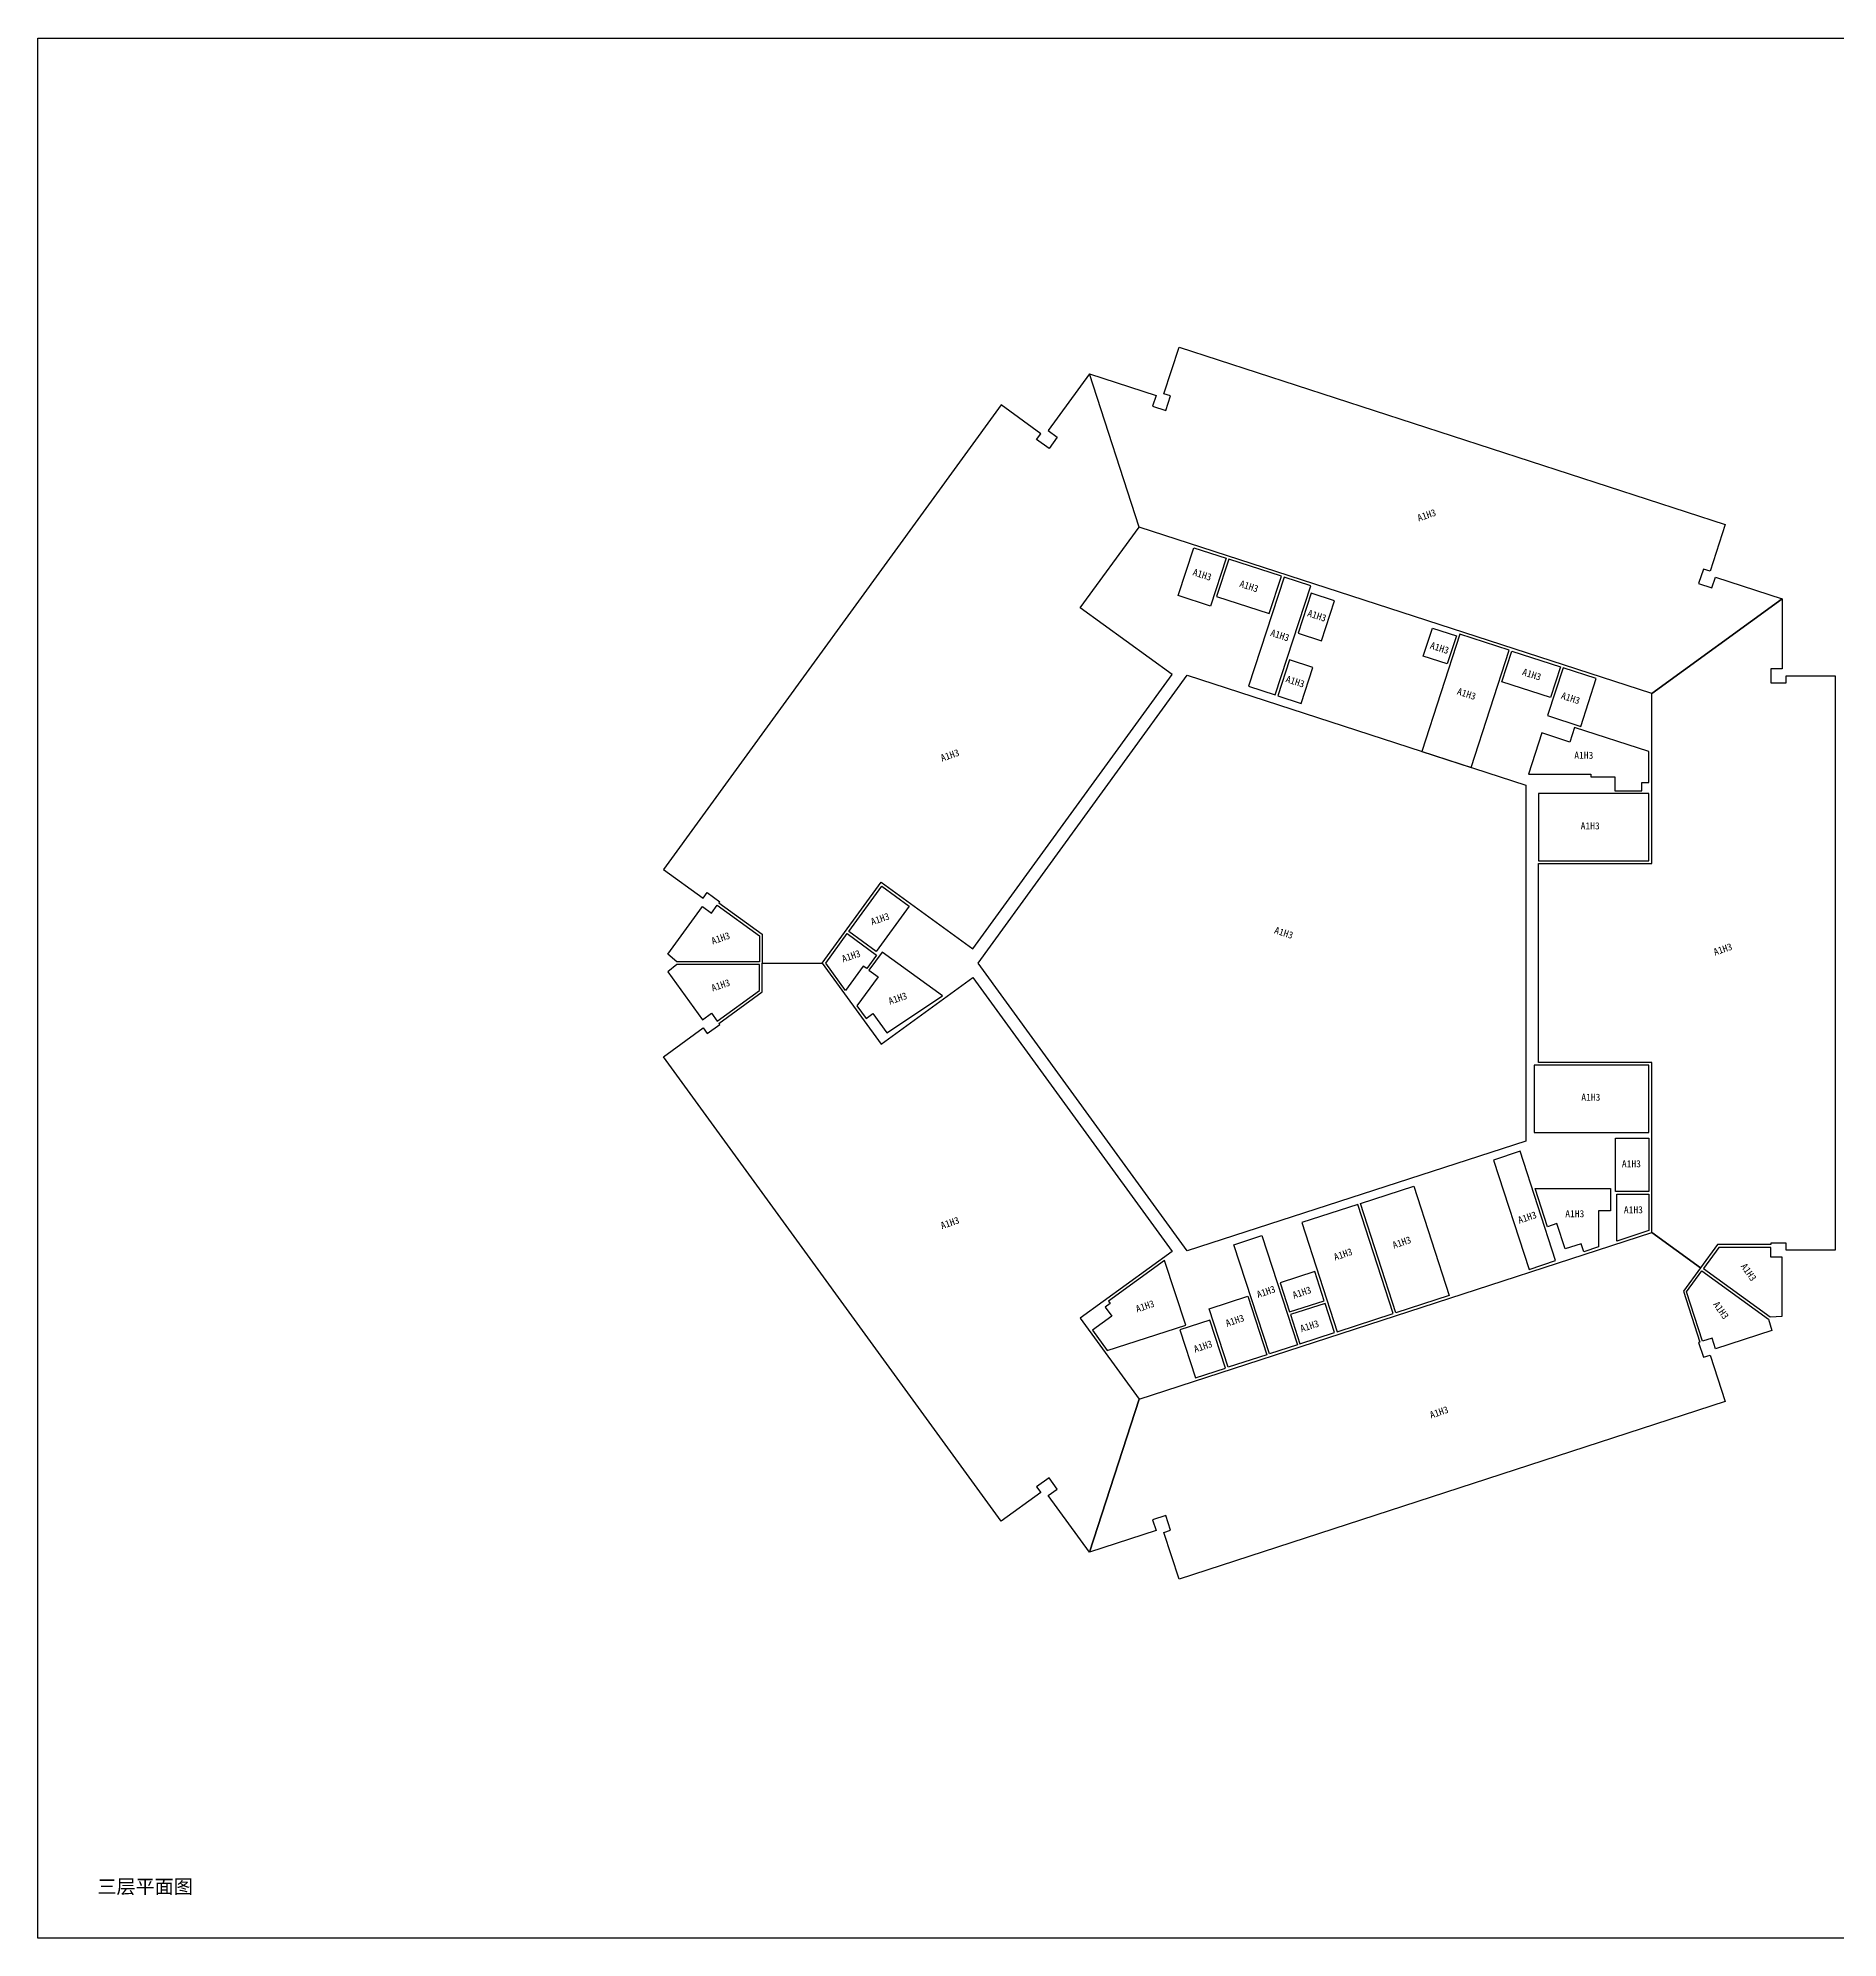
# Model space of a CAD drawing. Header units: millimetres. Extents: x -88739 to 368410, y -228718 to 266592.
# Drawn here: x 128170 to 256691, y 130922 to 266592 of the extents above; entities that cross this region are included whole.
import ezdxf
from ezdxf.enums import TextEntityAlignment as Align

# ---------------------------------------------------------------- set-up
doc = ezdxf.new("R2010")
doc.units = ezdxf.units.MM
doc.header["$LTSCALE"] = 1000
doc.header["$MEASUREMENT"] = 0
doc.layers.add('Timeislife-Room', color=6, linetype='Continuous')
doc.layers.add('Timeislife_Floor', color=3, linetype='Continuous')
doc.styles.add('XC00', font='SimSun.ttf')

msp = doc.modelspace()

# ---------------------------------------------------------------- linework, layer by layer
at = {"layer": 'Timeislife-Room'}
for points in [[(246742, 227630), (247693, 227321), (247940, 228082), (252696, 226537), (243396, 219780), (206792, 231673), (203240, 242606), (207996, 241061), (207749, 240300), (208700, 239991), (209040, 241037), (208564, 241192), (209646, 244520), (248639, 231851), (247557, 228522), (247082, 228676)], [(206792, 231673), (203240, 242606), (200300, 238560), (200947, 238090), (200360, 237281), (199470, 237928), (199764, 238332), (196932, 240389), (172833, 207220), (175664, 205162), (175958, 205567), (176848, 204920), (176789, 204840), (179879, 202595), (179879, 200536), (184169, 200536), (188368, 206315), (194921, 201554), (209146, 221133), (202593, 225894)], [(210690, 230197), (213001, 229445), (211889, 226022), (209577, 226773)], [(212326, 226721), (216083, 225500), (216948, 228163), (213192, 229384)], [(214605, 220303), (216507, 219685), (219041, 227483), (217139, 228101)], [(218149, 224093), (219814, 223552), (220741, 226405), (219076, 226946)], [(243396, 193436), (235296, 193436), (235296, 207636), (243396, 207636), (243396, 219780), (252696, 226537), (252696, 221536), (251896, 221536), (251896, 220536), (252996, 220536), (252996, 221036), (256496, 221036), (256496, 180036), (252996, 180036), (252996, 180536), (251896, 180536), (251896, 180436), (248078, 180436), (246867, 178770), (243396, 181292)], [(226973, 215653), (230492, 214510), (233211, 222879), (229692, 224022)], [(227729, 224450), (229440, 223894), (228792, 221897), (227080, 222453)], [(233402, 222817), (236873, 221689), (236162, 219502), (232691, 220630)], [(216697, 219623), (218361, 219082), (219196, 221650), (217531, 222191)], [(235951, 218204), (238319, 217434), (239431, 220858), (237063, 221627)], [(195294, 200536), (210230, 221093), (234396, 213241), (234396, 187831), (210230, 179978)], [(234597, 214036), (239046, 214036), (239046, 213836), (240746, 213836), (240746, 212836), (242696, 212836), (242696, 213436), (243196, 213436), (243196, 215639), (237886, 217364), (237546, 216318), (235549, 216967)], [(235296, 207836), (243196, 207836), (243196, 212636), (235296, 212636)], [(186062, 202800), (188413, 206036), (190374, 204611), (188023, 201375)], [(175613, 204582), (176256, 204105), (176672, 204678), (179679, 202493), (179679, 200636), (173791, 200636), (173132, 201166)], [(185944, 202638), (188047, 201110), (187342, 200139), (187099, 200316), (185838, 198579), (184416, 200536)], [(187504, 200022), (188151, 199551), (186641, 197473), (187296, 196573), (187781, 196925), (188780, 195550), (192751, 198187), (188444, 201316)], [(206792, 169398), (203240, 158466), (200300, 162511), (200947, 162982), (200360, 163791), (199470, 163144), (199764, 162740), (196932, 160682), (172833, 193852), (175664, 195909), (175958, 195505), (176848, 196151), (176789, 196232), (179879, 198477), (179879, 200536), (184169, 200536), (188368, 194756), (194921, 199517), (209146, 179939), (202593, 175178)], [(175613, 196490), (176256, 196967), (176672, 196394), (179679, 198579), (179679, 200436), (173791, 200436), (173132, 199906)], [(234996, 188436), (243196, 188436), (243196, 193236), (234996, 193236)], [(243196, 184236), (240816, 184236), (240816, 188036), (243196, 188036)], [(234638, 178656), (236531, 179303), (233997, 187102), (232104, 186455)], [(222593, 183365), (226398, 184601), (228932, 176802), (225127, 175566)], [(222403, 183303), (218409, 182005), (220943, 174207), (224937, 175504)], [(235073, 184436), (240446, 184436), (240446, 182836), (239596, 182836), (239596, 180267), (238537, 179923), (238352, 180494), (237211, 180123), (236623, 181930), (235958, 181714)], [(240896, 180690), (240896, 184036), (243196, 184036), (243196, 181437)], [(203240, 158466), (206792, 169398), (243396, 181292), (246867, 178770), (245657, 177104), (246837, 173472), (246742, 173441), (247082, 172395), (247557, 172550), (248639, 169221), (209646, 156551), (208564, 159880), (209040, 160035), (208700, 161081), (207749, 160772), (207996, 160011)], [(213558, 180429), (215556, 181078), (218090, 173279), (216092, 172631)], [(204520, 172866), (210115, 174684), (208614, 179305), (204612, 176397), (204729, 176236), (204365, 175971), (204835, 175324), (203460, 174325)], [(252696, 179536), (251896, 179528), (251896, 180236), (248179, 180236), (247088, 178733), (251852, 175272), (252696, 175314)], [(217538, 175624), (220011, 176427), (219331, 178520), (216858, 177716)], [(247940, 172990), (247700, 173753), (247027, 173534), (245879, 177069), (246970, 178572), (251734, 175111), (251956, 174294)], [(211784, 175857), (214542, 176753), (215902, 172569), (213144, 171673)], [(211841, 175035), (209708, 174341), (210820, 170918), (212954, 171611)], [(218276, 173354), (220748, 174157), (220073, 176237), (217600, 175434)]]:
    msp.add_lwpolyline(points, close=True, dxfattribs=at)
at = {"layer": 'Timeislife_Floor'}
msp.add_lwpolyline([(128170, 266592), (321243, 266592), (321243, 130922), (128170, 130922)], close=True, dxfattribs=at)

# ---------------------------------------------------------------- texts
at = {"layer": 'Timeislife-Room', "style": 'XC00'}
for rotation, p in [(18.87165, (227320, 232520)), (342, (211297, 228270)), (342, (214637, 227442)), (342, (219487, 225344)), (342, (216845, 223941)), (342, (228245, 223039)), (342, (234824, 221143)), (342, (217937, 220639)), (342, (230171, 219759)), (342, (237599, 219456)), (18.87165, (193279, 215375)), (18.87165, (188295, 203686)), (18.87165, (176910, 202315)), (342, (217122, 202699)), (18.87165, (186226, 201037)), (18.87165, (248467, 201521)), (18.87165, (176910, 198955)), (18.87165, (189556, 198015)), (18.87165, (193279, 181984)), (18.87165, (234500, 182375)), (18.87165, (225542, 180592)), (18.87165, (221352, 179739)), (305.12835, (250315, 178464)), (18.87165, (207213, 176034)), (18.87165, (215847, 177068)), (18.87165, (218407, 177019)), (18.87165, (213625, 175012)), (18, (218959, 174619)), (305.12835, (248340, 175746)), (18.87165, (211354, 173165)), (18.87165, (228203, 168464))]:
    msp.add_text('A1H3', height=500, rotation=rotation, dxfattribs=at).set_placement(p, align=Align.MIDDLE)
for p in [(238542, 215370), (238997, 210333), (239044, 190957), (241940, 186203), (242083, 182918), (237898, 182637)]:
    msp.add_text('A1H3', height=500, dxfattribs=at).set_placement(p, align=Align.MIDDLE)
at = {"layer": 'Timeislife_Floor', "style": 'XC00'}
msp.add_text('三层平面图', height=1000, dxfattribs=at).set_placement((132411, 134094))

doc.saveas('drawing.dxf')
